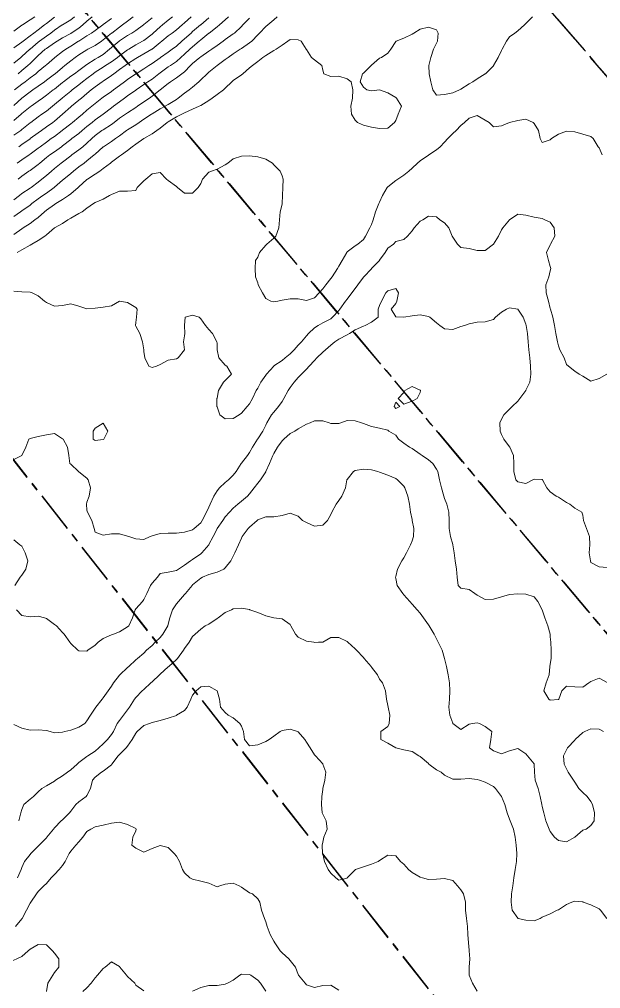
# Model space of a CAD drawing. Header units: centimetres. Extents: x 0 to 642158, y -847 to 649707.
# Drawn here: x 617000.1 to 617035.8, y 620298.9 to 620358.6 of the extents above; entities that cross this region are included whole.
import ezdxf

# ---------------------------------------------------------------- set-up
doc = ezdxf.new("R2010")
doc.units = ezdxf.units.CM
doc.header["$MEASUREMENT"] = 0
doc.linetypes.add('CENTERX2', pattern=[4, 2.5, -0.5, 0.5, -0.5])
doc.layers.add('SPW_parcellaire cadastral', color=7, linetype='CENTERX2', lineweight=25, true_color=0xff0542)
doc.layers.add('WAL_topographie 0.5', color=253, linetype='Continuous', lineweight=20)

msp = doc.modelspace()

# ---------------------------------------------------------------- linework, layer by layer
at = {"layer": 'SPW_parcellaire cadastral'}
for points in [[(617062.014, 620409.186), (617111.129, 620347.351), (617070.714, 620314.879), (617014.972, 620379.867), (617062.014, 620409.186)], [(617010.893, 620377.325), (617014.972, 620379.867), (617070.714, 620314.879), (617053.068, 620300.715), (616997.565, 620366.866), (617010.893, 620377.325)], [(617053.068, 620300.715), (617035.118, 620286.317), (616981.735, 620354.446), (616997.565, 620366.866), (617053.068, 620300.715)], [(616964.517, 620340.941), (616981.735, 620354.446), (617035.118, 620286.317), (617015.701, 620270.757), (616964.517, 620340.941)]]:
    msp.add_lwpolyline(points, dxfattribs=at)
at = {"layer": 'WAL_topographie 0.5'}
for points in [[(616999.75, 620345.358), (617000.25, 620345.694), (617000.325, 620345.75), (617000.75, 620346.03), (617001.05, 620346.25), (617001.25, 620346.396), (617001.636, 620346.75), (617001.75, 620346.848), (617002.25, 620347.199), (617002.335, 620347.25), (617002.75, 620347.509), (617003.117, 620347.75), (617003.25, 620347.848), (617003.708, 620348.25), (617003.75, 620348.288), (617004.25, 620348.731), (617004.278, 620348.75), (617004.75, 620349.059), (617005.031, 620349.25), (617005.25, 620349.408), (617005.691, 620349.75), (617005.75, 620349.798), (617006.25, 620350.163), (617006.372, 620350.25), (617006.75, 620350.524), (617007.029, 620350.75), (617007.25, 620350.911), (617007.74, 620351.25), (617007.75, 620351.256), (617008.25, 620351.55), (617008.546, 620351.75), (617008.75, 620351.89), (617009.185, 620352.25), (617009.25, 620352.292), (617009.75, 620352.587), (617010.085, 620352.75), (617010.25, 620352.832), (617010.75, 620353.057), (617011.145, 620353.25), (617011.25, 620353.299), (617011.75, 620353.59), (617011.958, 620353.75), (617012.25, 620353.97), (617012.645, 620354.25), (617012.75, 620354.357), (617013.165, 620354.75), (617013.25, 620354.825), (617013.75, 620355.183), (617013.829, 620355.25), (617014.25, 620355.601), (617014.424, 620355.75), (617014.75, 620356.007), (617015.061, 620356.25), (617015.25, 620356.373), (617015.75, 620356.669), (617015.886, 620356.75), (617016.25, 620357.006), (617016.598, 620357.25), (617016.75, 620357.354), (617017.25, 620357.339), (617017.417, 620357.25), (617017.743, 620356.75), (617017.75, 620356.732), (617018.071, 620356.25), (617018.25, 620356.1), (617018.687, 620355.75), (617018.75, 620355.472), (617018.83, 620355.25), (617019.25, 620355.066), (617019.75, 620355.106), (617020.25, 620354.922), (617020.5, 620354.75), (617020.601, 620354.25), (617020.576, 620353.75), (617020.474, 620353.25), (617020.53, 620352.75), (617020.75, 620352.395), (617020.9, 620352.25), (617021.25, 620352.072), (617021.75, 620351.953), (617022.25, 620351.878), (617022.75, 620351.889), (617023.173, 620352.25), (617023.25, 620352.364), (617023.402, 620352.75), (617023.591, 620353.25), (617023.288, 620353.75), (617023.25, 620353.773), (617022.75, 620354.077), (617022.25, 620354.25), (617021.75, 620354.203), (617021.464, 620354.25), (617021.25, 620354.417), (617021.062, 620354.75), (617021.197, 620355.25), (617021.25, 620355.275), (617021.725, 620355.75), (617021.75, 620355.767), (617022.25, 620356.196), (617022.359, 620356.25), (617022.75, 620356.507), (617022.948, 620356.75), (617023.25, 620357.231), (617023.262, 620357.25), (617023.75, 620357.432), (617024.25, 620357.682), (617024.349, 620357.75), (617024.75, 620357.983), (617025.25, 620358.117), (617025.75, 620357.954), (617025.849, 620357.75), (617025.805, 620357.25), (617025.75, 620357.123), (617025.571, 620356.75), (617025.394, 620356.25), (617025.283, 620355.75), (617025.294, 620355.25), (617025.401, 620354.75), (617025.528, 620354.25), (617025.75, 620353.924), (617026.25, 620353.963), (617026.75, 620354.067), (617027.164, 620354.25), (617027.25, 620354.287), (617027.75, 620354.618), (617027.986, 620354.75), (617028.25, 620354.927), (617028.75, 620355.242), (617028.761, 620355.25), (617029.25, 620355.739), (617029.259, 620355.75), (617029.543, 620356.25), (617029.75, 620356.679), (617029.791, 620356.75), (617030.049, 620357.25), (617030.25, 620357.509), (617030.577, 620357.75), (617030.75, 620357.878), (617031.155, 620358.25), (617031.25, 620358.343), (617031.663, 620358.75)], [(616999.75, 620346.465), (617000.169, 620346.75), (617000.25, 620346.808), (617000.75, 620347.163), (617000.858, 620347.25), (617001.25, 620347.537), (617001.539, 620347.75), (617001.75, 620347.898), (617002.226, 620348.25), (617002.25, 620348.27), (617002.75, 620348.694), (617002.818, 620348.75), (617003.25, 620349.107), (617003.423, 620349.25), (617003.75, 620349.506), (617004.069, 620349.75), (617004.25, 620349.883), (617004.696, 620350.25), (617004.75, 620350.297), (617005.25, 620350.738), (617005.266, 620350.75), (617005.75, 620351.079), (617005.995, 620351.25), (617006.25, 620351.429), (617006.691, 620351.75), (617006.75, 620351.791), (617007.25, 620352.105), (617007.47, 620352.25), (617007.75, 620352.441), (617008.21, 620352.75), (617008.25, 620352.777), (617008.75, 620353.079), (617009.064, 620353.25), (617009.25, 620353.36), (617009.75, 620353.669), (617009.863, 620353.75), (617010.25, 620354.053), (617010.537, 620354.25), (617010.75, 620354.42), (617011.135, 620354.75), (617011.25, 620354.865), (617011.639, 620355.25), (617011.75, 620355.345), (617012.25, 620355.744), (617012.257, 620355.75), (617012.75, 620356.118), (617012.929, 620356.25), (617013.25, 620356.473), (617013.676, 620356.75), (617013.75, 620356.793), (617014.25, 620357.143), (617014.385, 620357.25), (617014.75, 620357.641), (617014.861, 620357.75), (617015.25, 620358.144), (617015.369, 620358.25), (617015.75, 620358.564), (617015.953, 620358.75)], [(616999.75, 620351.456), (617000.173, 620351.75), (617000.25, 620351.809), (617000.75, 620352.215), (617000.798, 620352.25), (617001.25, 620352.583), (617001.48, 620352.75), (617001.75, 620352.945), (617002.128, 620353.25), (617002.25, 620353.345), (617002.729, 620353.75), (617002.75, 620353.768), (617003.25, 620354.175), (617003.344, 620354.25), (617003.75, 620354.562), (617003.984, 620354.75), (617004.25, 620354.957), (617004.626, 620355.25), (617004.75, 620355.34), (617005.25, 620355.651), (617005.399, 620355.75), (617005.75, 620355.978), (617006.125, 620356.25), (617006.25, 620356.353), (617006.75, 620356.709), (617006.815, 620356.75), (617007.25, 620357.025), (617007.665, 620357.25), (617007.75, 620357.301), (617008.25, 620357.682), (617008.325, 620357.75), (617008.75, 620358.138), (617008.889, 620358.25), (617009.25, 620358.543), (617009.512, 620358.75)], [(616999.75, 620353.293), (617000.25, 620353.75), (617000.25, 620353.75), (617000.75, 620354.135), (617000.914, 620354.25), (617001.25, 620354.477), (617001.63, 620354.75), (617001.75, 620354.84), (617002.25, 620355.215), (617002.295, 620355.25), (617002.75, 620355.63), (617002.897, 620355.75), (617003.25, 620356.047), (617003.525, 620356.25), (617003.75, 620356.405), (617004.25, 620356.718), (617004.309, 620356.75), (617004.75, 620356.986), (617005.135, 620357.25), (617005.25, 620357.329), (617005.75, 620357.735), (617005.77, 620357.75), (617006.25, 620358.111), (617006.442, 620358.25), (617006.75, 620358.491), (617007.101, 620358.75)], [(616999.75, 620357.864), (617000.25, 620358.233), (617000.274, 620358.25), (617000.75, 620358.569), (617001.035, 620358.75)], [(616999.75, 620355.894), (617000.178, 620356.25), (617000.25, 620356.307), (617000.744, 620356.75), (617000.75, 620356.755), (617001.25, 620357.19), (617001.327, 620357.25), (617001.75, 620357.553), (617002.031, 620357.75), (617002.25, 620357.922), (617002.732, 620358.25), (617002.75, 620358.262), (617003.25, 620358.574), (617003.49, 620358.75)], [(616999.75, 620356.847), (617000.25, 620357.183), (617000.332, 620357.25), (617000.75, 620357.569), (617000.991, 620357.75), (617001.25, 620357.947), (617001.646, 620358.25), (617001.75, 620358.333), (617002.25, 620358.736)], [(616999.75, 620352.37), (617000.204, 620352.75), (617000.25, 620352.79), (617000.75, 620353.203), (617000.816, 620353.25), (617001.25, 620353.557), (617001.514, 620353.75), (617001.75, 620353.92), (617002.177, 620354.25), (617002.25, 620354.306), (617002.75, 620354.705), (617002.807, 620354.75), (617003.25, 620355.088), (617003.476, 620355.25), (617003.75, 620355.451), (617004.149, 620355.75), (617004.25, 620355.823), (617004.75, 620356.138), (617004.944, 620356.25), (617005.25, 620356.44), (617005.638, 620356.75), (617005.75, 620356.851), (617006.227, 620357.25), (617006.25, 620357.267), (617006.75, 620357.59), (617007.003, 620357.75), (617007.25, 620357.916), (617007.723, 620358.25), (617007.75, 620358.271), (617008.25, 620358.696)], [(616999.75, 620347.484), (617000.099, 620347.75), (617000.25, 620347.864), (617000.75, 620348.197), (617000.827, 620348.25), (617001.25, 620348.573), (617001.476, 620348.75), (617001.75, 620348.976), (617002.065, 620349.25), (617002.25, 620349.405), (617002.672, 620349.75), (617002.75, 620349.808), (617003.25, 620350.192), (617003.328, 620350.25), (617003.75, 620350.566), (617003.985, 620350.75), (617004.25, 620350.972), (617004.541, 620351.25), (617004.75, 620351.444), (617005.172, 620351.75), (617005.25, 620351.8), (617005.75, 620352.124), (617005.914, 620352.25), (617006.25, 620352.509), (617006.624, 620352.75), (617006.75, 620352.833), (617007.25, 620353.171), (617007.362, 620353.25), (617007.75, 620353.517), (617008.088, 620353.75), (617008.25, 620353.868), (617008.75, 620354.247), (617008.754, 620354.25), (617009.25, 620354.646), (617009.386, 620354.75), (617009.75, 620354.99), (617010.092, 620355.25), (617010.25, 620355.373), (617010.626, 620355.75), (617010.75, 620355.878), (617011.197, 620356.25), (617011.25, 620356.29), (617011.75, 620356.628), (617011.925, 620356.75), (617012.25, 620356.974), (617012.621, 620357.25), (617012.75, 620357.345), (617013.25, 620357.699), (617013.32, 620357.75), (617013.75, 620358.156), (617013.829, 620358.25), (617014.25, 620358.661)], [(616999.801, 620354.25), (617000.25, 620354.609), (617000.438, 620354.75), (617000.75, 620354.992), (617001.097, 620355.25), (617001.25, 620355.382), (617001.697, 620355.75), (617001.75, 620355.798), (617002.25, 620356.222), (617002.282, 620356.25), (617002.75, 620356.611), (617002.941, 620356.75), (617003.25, 620356.943), (617003.731, 620357.25), (617003.75, 620357.261), (617004.25, 620357.575), (617004.529, 620357.75), (617004.75, 620357.917), (617005.223, 620358.25), (617005.25, 620358.268), (617005.75, 620358.641)], [(616999.958, 620349.75), (617000.25, 620349.942), (617000.694, 620350.25), (617000.75, 620350.29), (617001.25, 620350.667), (617001.362, 620350.75), (617001.75, 620351.032), (617002.055, 620351.25), (617002.25, 620351.39), (617002.728, 620351.75), (617002.75, 620351.767), (617003.25, 620352.16), (617003.366, 620352.25), (617003.75, 620352.569), (617003.965, 620352.75), (617004.25, 620352.998), (617004.55, 620353.25), (617004.75, 620353.418), (617005.166, 620353.75), (617005.25, 620353.813), (617005.75, 620354.15), (617005.888, 620354.25), (617006.25, 620354.516), (617006.566, 620354.75), (617006.75, 620354.888), (617007.25, 620355.233), (617007.278, 620355.25), (617007.75, 620355.544), (617008.059, 620355.75), (617008.25, 620355.872), (617008.75, 620356.23), (617008.779, 620356.25), (617009.25, 620356.575), (617009.495, 620356.75), (617009.75, 620356.946), (617010.093, 620357.25), (617010.25, 620357.385), (617010.65, 620357.75), (617010.75, 620357.84), (617011.243, 620358.25), (617011.25, 620358.256), (617011.75, 620358.677)], [(617000.019, 620348.75), (617000.25, 620348.942), (617000.679, 620349.25), (617000.75, 620349.295), (617001.25, 620349.663), (617001.352, 620349.75), (617001.75, 620350.079), (617001.975, 620350.25), (617002.25, 620350.441), (617002.678, 620350.75), (617002.75, 620350.804), (617003.25, 620351.196), (617003.32, 620351.25), (617003.75, 620351.573), (617003.954, 620351.75), (617004.25, 620352.001), (617004.56, 620352.25), (617004.75, 620352.401), (617005.245, 620352.75), (617005.25, 620352.754), (617005.75, 620353.149), (617005.887, 620353.25), (617006.25, 620353.52), (617006.566, 620353.75), (617006.75, 620353.882), (617007.25, 620354.225), (617007.285, 620354.25), (617007.75, 620354.573), (617007.996, 620354.75), (617008.25, 620354.918), (617008.68, 620355.25), (617008.75, 620355.304), (617009.25, 620355.665), (617009.379, 620355.75), (617009.75, 620355.996), (617010.031, 620356.25), (617010.25, 620356.446), (617010.58, 620356.75), (617010.75, 620356.902), (617011.155, 620357.25), (617011.25, 620357.334), (617011.75, 620357.734), (617011.773, 620357.75), (617012.25, 620358.127), (617012.4, 620358.25), (617012.75, 620358.565), (617012.952, 620358.75)], [(617000.027, 620355.25), (617000.25, 620355.437), (617000.611, 620355.75), (617000.75, 620355.878), (617001.132, 620356.25), (617001.25, 620356.362), (617001.684, 620356.75), (617001.75, 620356.801), (617002.25, 620357.148), (617002.41, 620357.25), (617002.75, 620357.458), (617003.25, 620357.728), (617003.287, 620357.75), (617003.75, 620358.051), (617004.002, 620358.25), (617004.25, 620358.476), (617004.563, 620358.75)], [(617000.056, 620350.75), (617000.25, 620350.885), (617000.75, 620351.242), (617000.761, 620351.25), (617001.25, 620351.609), (617001.446, 620351.75), (617001.75, 620351.968), (617002.141, 620352.25), (617002.25, 620352.336), (617002.737, 620352.75), (617002.75, 620352.762), (617003.25, 620353.204), (617003.304, 620353.25), (617003.75, 620353.618), (617003.906, 620353.75), (617004.25, 620354.031), (617004.513, 620354.25), (617004.75, 620354.441), (617005.186, 620354.75), (617005.25, 620354.793), (617005.75, 620355.135), (617005.9, 620355.25), (617006.25, 620355.5), (617006.597, 620355.75), (617006.75, 620355.855), (617007.25, 620356.185), (617007.355, 620356.25), (617007.75, 620356.466), (617008.245, 620356.75), (617008.25, 620356.753), (617008.75, 620357.168), (617008.853, 620357.25), (617009.25, 620357.572), (617009.487, 620357.75), (617009.75, 620357.945), (617010.108, 620358.25), (617010.25, 620358.379), (617010.66, 620358.75)], [(616999.949, 620344.25), (617000.25, 620344.405), (617000.75, 620344.692), (617000.86, 620344.75), (617001.25, 620344.976), (617001.664, 620345.25), (617001.75, 620345.323), (617002.247, 620345.75), (617002.25, 620345.753), (617002.75, 620346.031), (617003.073, 620346.25), (617003.25, 620346.347), (617003.75, 620346.632), (617003.959, 620346.75), (617004.25, 620346.967), (617004.658, 620347.25), (617004.75, 620347.312), (617005.25, 620347.53), (617005.644, 620347.75), (617005.75, 620347.813), (617006.25, 620348.014), (617006.75, 620348.009), (617007.25, 620348.06), (617007.332, 620348.25), (617007.75, 620348.652), (617007.869, 620348.75), (617008.25, 620349.09), (617008.75, 620349.171), (617009.14, 620348.75), (617009.25, 620348.68), (617009.75, 620348.301), (617009.818, 620348.25), (617010.25, 620347.885), (617010.75, 620347.896), (617011.093, 620348.25), (617011.25, 620348.494), (617011.357, 620348.75), (617011.75, 620349.176), (617011.906, 620349.25), (617012.25, 620349.363), (617012.75, 620349.63), (617012.905, 620349.75), (617013.25, 620350.01), (617013.75, 620350.162), (617014.25, 620350.188), (617014.75, 620350.124), (617015.25, 620349.983), (617015.665, 620349.75), (617015.75, 620349.64), (617016.125, 620349.25), (617016.25, 620348.967), (617016.326, 620348.75), (617016.307, 620348.25), (617016.27, 620347.75), (617016.261, 620347.25), (617016.25, 620347.212), (617016.139, 620346.75), (617016.101, 620346.25), (617016.061, 620345.75), (617015.858, 620345.25), (617015.75, 620345.119), (617015.314, 620344.75), (617015.25, 620344.689), (617014.859, 620344.25), (617014.75, 620343.958), (617014.618, 620343.75), (617014.597, 620343.25), (617014.62, 620342.75), (617014.75, 620342.375), (617014.787, 620342.25), (617015.041, 620341.75), (617015.25, 620341.4), (617015.55, 620341.25), (617015.75, 620341.207), (617015.985, 620341.25), (617016.25, 620341.315), (617016.75, 620341.382), (617017.25, 620341.389), (617017.75, 620341.277), (617018.25, 620341.44), (617018.53, 620341.75), (617018.75, 620342), (617018.951, 620342.25), (617019.25, 620342.633), (617019.328, 620342.75), (617019.653, 620343.25), (617019.75, 620343.394), (617019.944, 620343.75), (617020.23, 620344.25), (617020.25, 620344.275), (617020.75, 620344.644), (617020.912, 620344.75), (617021.25, 620345.037), (617021.387, 620345.25), (617021.654, 620345.75), (617021.75, 620345.957), (617021.85, 620346.25), (617021.998, 620346.75), (617022.209, 620347.25), (617022.25, 620347.347), (617022.434, 620347.75), (617022.708, 620348.25), (617022.75, 620348.29), (617023.25, 620348.679), (617023.367, 620348.75), (617023.75, 620348.992), (617024.044, 620349.25), (617024.25, 620349.438), (617024.582, 620349.75), (617024.75, 620349.886), (617025.25, 620350.225), (617025.286, 620350.25), (617025.75, 620350.564), (617025.968, 620350.75), (617026.25, 620351.034), (617026.454, 620351.25), (617026.75, 620351.568), (617026.958, 620351.75), (617027.25, 620352.057), (617027.464, 620352.25), (617027.75, 620352.516), (617028.25, 620352.666), (617028.75, 620352.392), (617028.989, 620352.25), (617029.25, 620351.983), (617029.75, 620352.032), (617030.25, 620352.25), (617030.25, 620352.25), (617030.75, 620352.364), (617031.25, 620352.44), (617031.692, 620352.25), (617031.75, 620352.182), (617032.026, 620351.75), (617032.121, 620351.25), (617032.25, 620351.008), (617032.75, 620351.183), (617032.82, 620351.25), (617033.25, 620351.535), (617033.75, 620351.701), (617034.25, 620351.664), (617034.75, 620351.531), (617035.25, 620351.376), (617035.398, 620351.25), (617035.698, 620350.75), (617035.75, 620350.674), (617035.938, 620350.25)], [(616999.75, 620341.857), (617000.25, 620341.82), (617000.75, 620341.803), (617000.875, 620341.75), (617001.25, 620341.58), (617001.632, 620341.25), (617001.75, 620341.172), (617002.25, 620340.942), (617002.75, 620340.968), (617003.25, 620341.083), (617003.75, 620340.944), (617004.25, 620340.782), (617004.75, 620340.82), (617005.25, 620340.875), (617005.75, 620340.966), (617006.25, 620341.25), (617006.25, 620341.25), (617006.25, 620341.25), (617006.75, 620341.164), (617007.25, 620340.848), (617007.333, 620340.75), (617007.297, 620340.25), (617007.25, 620339.938), (617007.23, 620339.75), (617007.25, 620339.7), (617007.5, 620339.25), (617007.67, 620338.75), (617007.741, 620338.25), (617007.75, 620338.15), (617007.803, 620337.75), (617008.065, 620337.25), (617008.25, 620337.158), (617008.533, 620337.25), (617008.75, 620337.343), (617009.25, 620337.621), (617009.75, 620337.702), (617009.857, 620337.75), (617010.242, 620338.25), (617010.196, 620338.75), (617010.25, 620339.107), (617010.272, 620339.25), (617010.25, 620339.75), (617010.25, 620339.75), (617010.25, 620339.75), (617010.292, 620340.25), (617010.75, 620340.385), (617011.143, 620340.25), (617011.25, 620340.15), (617011.545, 620339.75), (617011.75, 620339.495), (617011.968, 620339.25), (617012.242, 620338.75), (617012.25, 620338.65), (617012.268, 620338.25), (617012.366, 620337.75), (617012.75, 620337.31), (617012.848, 620337.25), (617013.141, 620336.75), (617012.75, 620336.359), (617012.653, 620336.25), (617012.343, 620335.75), (617012.25, 620335.274), (617012.243, 620335.25), (617012.244, 620334.75), (617012.25, 620334.73), (617012.414, 620334.25), (617012.75, 620334.007), (617013.25, 620334.021), (617013.607, 620334.25), (617013.75, 620334.347), (617014.105, 620334.75), (617014.25, 620334.931), (617014.426, 620335.25), (617014.655, 620335.75), (617014.75, 620335.887), (617014.946, 620336.25), (617015.25, 620336.679), (617015.292, 620336.75), (617015.744, 620337.25), (617015.75, 620337.255), (617016.25, 620337.6), (617016.437, 620337.75), (617016.75, 620338.003), (617016.994, 620338.25), (617017.25, 620338.53), (617017.454, 620338.75), (617017.75, 620339.116), (617017.869, 620339.25), (617018.25, 620339.598), (617018.478, 620339.75), (617018.75, 620339.903), (617019.25, 620340.166), (617019.359, 620340.25), (617019.75, 620340.669), (617019.81, 620340.75), (617020.158, 620341.25), (617020.25, 620341.372), (617020.543, 620341.75), (617020.75, 620342.034), (617020.91, 620342.25), (617021.25, 620342.714), (617021.278, 620342.75), (617021.75, 620343.243), (617021.758, 620343.25), (617022.236, 620343.75), (617022.25, 620343.769), (617022.589, 620344.25), (617022.75, 620344.504), (617023.1, 620344.75), (617023.25, 620344.922), (617023.75, 620345.035), (617023.969, 620345.25), (617024.25, 620345.577), (617024.375, 620345.75), (617024.75, 620346.175), (617024.901, 620346.25), (617025.25, 620346.475), (617025.75, 620346.446), (617025.962, 620346.25), (617026.25, 620346.06), (617026.5, 620345.75), (617026.724, 620345.25), (617026.75, 620345.186), (617027.039, 620344.75), (617027.25, 620344.558), (617027.75, 620344.483), (617028.25, 620344.366), (617028.75, 620344.365), (617029.25, 620344.75), (617029.25, 620344.75), (617029.557, 620345.25), (617029.75, 620345.628), (617029.831, 620345.75), (617030.25, 620346.25), (617030.25, 620346.25), (617030.75, 620346.606), (617031.25, 620346.545), (617031.75, 620346.422), (617032.25, 620346.333), (617032.411, 620346.25), (617032.75, 620346.099), (617032.979, 620345.75), (617033.029, 620345.25), (617032.773, 620344.75), (617032.75, 620344.71), (617032.51, 620344.25), (617032.633, 620343.75), (617032.75, 620343.382), (617032.789, 620343.25), (617032.75, 620343.109), (617032.653, 620342.75), (617032.48, 620342.25), (617032.495, 620341.75), (617032.64, 620341.25), (617032.75, 620340.802), (617032.765, 620340.75), (617032.908, 620340.25), (617033.019, 620339.75), (617033.092, 620339.25), (617033.192, 620338.75), (617033.25, 620338.5), (617033.347, 620338.25), (617033.594, 620337.75), (617033.75, 620337.345), (617033.863, 620337.25), (617034.25, 620336.942), (617034.528, 620336.75), (617034.75, 620336.628), (617035.25, 620336.323), (617035.75, 620336.483), (617036.221, 620336.75)], [(616999.75, 620331.5), (617000.25, 620331.75), (617000.25, 620331.75), (617000.491, 620332.25), (617000.68, 620332.75), (617000.75, 620332.791), (617001.25, 620332.915), (617001.75, 620333.022), (617002.25, 620333.09), (617002.75, 620332.767), (617002.781, 620332.75), (617003.058, 620332.25), (617003.143, 620331.75), (617003.196, 620331.25), (617003.25, 620331.2), (617003.724, 620330.75), (617003.75, 620330.74), (617004.25, 620330.357), (617004.327, 620330.25), (617004.476, 620329.75), (617004.387, 620329.25), (617004.25, 620328.879), (617004.212, 620328.75), (617004.25, 620328.386), (617004.275, 620328.25), (617004.545, 620327.75), (617004.694, 620327.25), (617004.75, 620327.023), (617005.25, 620326.839), (617005.75, 620326.912), (617006.25, 620326.929), (617006.75, 620326.784), (617006.825, 620326.75), (617007.25, 620326.605), (617007.75, 620326.571), (617008.145, 620326.75), (617008.25, 620326.789), (617008.75, 620326.941), (617009.25, 620326.962), (617009.75, 620326.966), (617010.25, 620327.019), (617010.75, 620327.175), (617010.85, 620327.25), (617011.25, 620327.608), (617011.34, 620327.75), (617011.598, 620328.25), (617011.75, 620328.566), (617011.828, 620328.75), (617012.048, 620329.25), (617012.25, 620329.564), (617012.407, 620329.75), (617012.75, 620330.088), (617012.954, 620330.25), (617013.25, 620330.537), (617013.431, 620330.75), (617013.731, 620331.25), (617013.75, 620331.274), (617014.128, 620331.75), (617014.25, 620331.92), (617014.428, 620332.25), (617014.739, 620332.75), (617014.75, 620332.766), (617015.075, 620333.25), (617015.25, 620333.607), (617015.318, 620333.75), (617015.603, 620334.25), (617015.75, 620334.42), (617016.038, 620334.75), (617016.25, 620335.069), (617016.367, 620335.25), (617016.636, 620335.75), (617016.75, 620335.933), (617016.985, 620336.25), (617017.25, 620336.54), (617017.443, 620336.75), (617017.75, 620337.062), (617017.92, 620337.25), (617018.25, 620337.595), (617018.392, 620337.75), (617018.75, 620338.099), (617018.931, 620338.25), (617019.25, 620338.542), (617019.503, 620338.75), (617019.75, 620338.899), (617020.25, 620339.181), (617020.389, 620339.25), (617020.75, 620339.482), (617021.25, 620339.714), (617021.364, 620339.75), (617021.75, 620339.952), (617022.167, 620340.25), (617022.167, 620340.75), (617022.25, 620340.974), (617022.369, 620341.25), (617022.643, 620341.75), (617022.75, 620341.877), (617023.25, 620342.031), (617023.412, 620341.75), (617023.307, 620341.25), (617023.25, 620341.096), (617022.962, 620340.75), (617023.25, 620340.275), (617023.75, 620340.259), (617024.25, 620340.333), (617024.75, 620340.413), (617025.25, 620340.307), (617025.339, 620340.25), (617025.75, 620339.91), (617025.953, 620339.75), (617026.25, 620339.534), (617026.75, 620339.492), (617027.25, 620339.675), (617027.466, 620339.75), (617027.75, 620339.849), (617028.25, 620339.946), (617028.75, 620339.97), (617029.25, 620340.121), (617029.387, 620340.25), (617029.75, 620340.559), (617030.055, 620340.75), (617030.25, 620340.837), (617030.75, 620340.75), (617030.75, 620340.75), (617031.082, 620340.25), (617031.25, 620339.829), (617031.272, 620339.75), (617031.354, 620339.25), (617031.391, 620338.75), (617031.433, 620338.25), (617031.485, 620337.75), (617031.532, 620337.25), (617031.555, 620336.75), (617031.485, 620336.25), (617031.25, 620335.769), (617031.237, 620335.75), (617030.87, 620335.25), (617030.75, 620335.082), (617030.415, 620334.75), (617030.25, 620334.591), (617029.9, 620334.25), (617029.75, 620333.98), (617029.647, 620333.75), (617029.675, 620333.25), (617029.75, 620333.043), (617029.89, 620332.75), (617030.25, 620332.267), (617030.264, 620332.25), (617030.477, 620331.75), (617030.511, 620331.25), (617030.516, 620330.75), (617030.622, 620330.25), (617030.75, 620330.12), (617031.25, 620330.022), (617031.669, 620330.25), (617031.75, 620330.294), (617032.25, 620330.27), (617032.267, 620330.25), (617032.543, 620329.75), (617032.75, 620329.515), (617033.115, 620329.25), (617033.25, 620329.179), (617033.75, 620328.85), (617033.952, 620328.75), (617034.25, 620328.505), (617034.683, 620328.25), (617034.75, 620328.068), (617034.796, 620327.75), (617034.978, 620327.25), (617035.152, 620326.75), (617035.19, 620326.25), (617035.14, 620325.75), (617035.215, 620325.25), (617035.25, 620325.156), (617035.75, 620324.887), (617036.25, 620324.854)], [(617024.562, 620335.25), (617024.25, 620335.094), (617023.75, 620334.902), (617023.387, 620335.25), (617023.75, 620335.631), (617023.806, 620335.75), (617024.25, 620336), (617024.75, 620335.772), (617024.767, 620335.75), (617024.75, 620335.625), (617024.562, 620335.25)], [(617023.5, 620334.75), (617023.25, 620334.629), (617023.137, 620334.75), (617023.25, 620335.019), (617023.5, 620334.75)], [(616999.915, 620322.25), (617000.25, 620321.89), (617000.75, 620321.819), (617001.25, 620321.854), (617001.632, 620321.75), (617001.75, 620321.708), (617002.25, 620321.347), (617002.378, 620321.25), (617002.75, 620320.856), (617002.848, 620320.75), (617003.188, 620320.25), (617003.25, 620320.178), (617003.69, 620319.75), (617003.75, 620319.715), (617004.25, 620319.699), (617004.311, 620319.75), (617004.75, 620320.062), (617004.934, 620320.25), (617005.25, 620320.474), (617005.75, 620320.698), (617005.889, 620320.75), (617006.25, 620320.896), (617006.75, 620321.19), (617006.819, 620321.25), (617007.056, 620321.75), (617007.218, 620322.25), (617007.25, 620322.294), (617007.66, 620322.75), (617007.75, 620322.876), (617007.942, 620323.25), (617008.165, 620323.75), (617008.25, 620323.891), (617008.582, 620324.25), (617008.75, 620324.47), (617009.25, 620324.563), (617009.75, 620324.657), (617009.872, 620324.75), (617010.25, 620324.988), (617010.614, 620325.25), (617010.75, 620325.339), (617011.25, 620325.69), (617011.325, 620325.75), (617011.742, 620326.25), (617011.75, 620326.262), (617012.015, 620326.75), (617012.25, 620327.227), (617012.262, 620327.25), (617012.597, 620327.75), (617012.75, 620327.965), (617013.019, 620328.25), (617013.25, 620328.498), (617013.539, 620328.75), (617013.75, 620328.922), (617014.119, 620329.25), (617014.25, 620329.379), (617014.536, 620329.75), (617014.75, 620330.036), (617014.922, 620330.25), (617015.25, 620330.738), (617015.259, 620330.75), (617015.486, 620331.25), (617015.684, 620331.75), (617015.75, 620331.874), (617015.973, 620332.25), (617016.25, 620332.649), (617016.359, 620332.75), (617016.75, 620333.099), (617017.027, 620333.25), (617017.25, 620333.386), (617017.75, 620333.668), (617017.98, 620333.75), (617018.25, 620333.873), (617018.75, 620333.88), (617019.139, 620333.75), (617019.25, 620333.716), (617019.75, 620333.713), (617019.87, 620333.75), (617020.25, 620333.906), (617020.75, 620333.886), (617021.143, 620333.75), (617021.25, 620333.711), (617021.75, 620333.521), (617022.25, 620333.433), (617022.75, 620333.303), (617022.815, 620333.25), (617023.25, 620332.995), (617023.419, 620332.75), (617023.75, 620332.509), (617024.085, 620332.25), (617024.25, 620332.171), (617024.75, 620331.835), (617024.864, 620331.75), (617025.25, 620331.485), (617025.526, 620331.25), (617025.75, 620330.905), (617025.827, 620330.75), (617025.941, 620330.25), (617026.051, 620329.75), (617026.203, 620329.25), (617026.25, 620329.091), (617026.383, 620328.75), (617026.502, 620328.25), (617026.525, 620327.75), (617026.53, 620327.25), (617026.611, 620326.75), (617026.75, 620326.262), (617026.754, 620326.25), (617026.846, 620325.75), (617026.897, 620325.25), (617026.98, 620324.75), (617027.021, 620324.25), (617027.091, 620323.75), (617027.25, 620323.578), (617027.75, 620323.491), (617028.118, 620323.25), (617028.25, 620323.144), (617028.75, 620322.872), (617029.25, 620322.896), (617029.75, 620323.042), (617030.25, 620323.195), (617030.75, 620323.225), (617031.25, 620323.204), (617031.75, 620323.05), (617031.988, 620322.75), (617032.246, 620322.25), (617032.25, 620322.239), (617032.409, 620321.75), (617032.607, 620321.25), (617032.735, 620320.75), (617032.75, 620320.583), (617032.781, 620320.25), (617032.807, 620319.75), (617032.794, 620319.25), (617032.75, 620318.897), (617032.732, 620318.75), (617032.672, 620318.25), (617032.503, 620317.75), (617032.359, 620317.25), (617032.659, 620316.75), (617032.75, 620316.691), (617033.25, 620316.718), (617033.272, 620316.75), (617033.458, 620317.25), (617033.75, 620317.547), (617034.25, 620317.493), (617034.75, 620317.487), (617035.128, 620317.75), (617035.25, 620317.837), (617035.75, 620318.033), (617036.25, 620317.773)], [(617005.279, 620332.75), (617005.25, 620332.725), (617004.75, 620332.665), (617004.637, 620332.75), (617004.635, 620333.25), (617004.75, 620333.429), (617005.25, 620333.726), (617005.541, 620333.25), (617005.279, 620332.75)], [(616999.75, 620315.184), (617000.25, 620314.957), (617000.75, 620314.828), (617001.25, 620314.853), (617001.75, 620314.812), (617001.979, 620314.75), (617002.25, 620314.678), (617002.75, 620314.714), (617002.897, 620314.75), (617003.25, 620314.838), (617003.75, 620315.025), (617004.11, 620315.25), (617004.25, 620315.401), (617004.46, 620315.75), (617004.75, 620316.187), (617004.789, 620316.25), (617005.189, 620316.75), (617005.25, 620316.817), (617005.56, 620317.25), (617005.75, 620317.552), (617005.872, 620317.75), (617006.25, 620318.229), (617006.271, 620318.25), (617006.75, 620318.7), (617006.816, 620318.75), (617007.25, 620319.162), (617007.353, 620319.25), (617007.75, 620319.579), (617007.913, 620319.75), (617008.25, 620320.04), (617008.446, 620320.25), (617008.75, 620320.53), (617008.925, 620320.75), (617009.216, 620321.25), (617009.25, 620321.368), (617009.347, 620321.75), (617009.518, 620322.25), (617009.75, 620322.614), (617009.881, 620322.75), (617010.25, 620323.183), (617010.304, 620323.25), (617010.717, 620323.75), (617010.75, 620323.782), (617011.25, 620324.195), (617011.35, 620324.25), (617011.75, 620324.413), (617012.25, 620324.563), (617012.662, 620324.75), (617012.75, 620324.823), (617013.091, 620325.25), (617013.25, 620325.553), (617013.349, 620325.75), (617013.572, 620326.25), (617013.75, 620326.657), (617013.795, 620326.75), (617014.17, 620327.25), (617014.25, 620327.336), (617014.724, 620327.75), (617014.75, 620327.773), (617015.25, 620327.97), (617015.75, 620327.977), (617016.25, 620328.044), (617016.75, 620328.203), (617017.25, 620328.006), (617017.512, 620327.75), (617017.75, 620327.61), (617018.25, 620327.383), (617018.75, 620327.456), (617019.038, 620327.75), (617019.25, 620328.117), (617019.303, 620328.25), (617019.583, 620328.75), (617019.75, 620328.971), (617019.927, 620329.25), (617020.152, 620329.75), (617020.245, 620330.25), (617020.25, 620330.258), (617020.65, 620330.75), (617020.75, 620330.812), (617021.25, 620330.898), (617021.75, 620330.865), (617022.145, 620330.75), (617022.25, 620330.708), (617022.75, 620330.533), (617023.25, 620330.333), (617023.355, 620330.25), (617023.75, 620329.847), (617023.805, 620329.75), (617023.993, 620329.25), (617024.082, 620328.75), (617024.144, 620328.25), (617024.25, 620327.804), (617024.262, 620327.75), (617024.352, 620327.25), (617024.332, 620326.75), (617024.25, 620326.49), (617024.161, 620326.25), (617023.903, 620325.75), (617023.75, 620325.453), (617023.608, 620325.25), (617023.36, 620324.75), (617023.25, 620324.295), (617023.238, 620324.25), (617023.25, 620324.175), (617023.329, 620323.75), (617023.684, 620323.25), (617023.75, 620323.173), (617024.102, 620322.75), (617024.25, 620322.586), (617024.569, 620322.25), (617024.75, 620322.028), (617024.941, 620321.75), (617025.25, 620321.319), (617025.294, 620321.25), (617025.6, 620320.75), (617025.75, 620320.459), (617025.854, 620320.25), (617026.104, 620319.75), (617026.25, 620319.25), (617026.25, 620319.25), (617026.36, 620318.75), (617026.474, 620318.25), (617026.54, 620317.75), (617026.576, 620317.25), (617026.553, 620316.75), (617026.512, 620316.25), (617026.58, 620315.75), (617026.75, 620315.265), (617026.765, 620315.25), (617027.25, 620314.883), (617027.75, 620315.199), (617027.958, 620315.25), (617028.25, 620315.294), (617028.402, 620315.25), (617028.75, 620315.055), (617029.153, 620314.75), (617029.083, 620314.25), (617029.02, 620313.75), (617029.25, 620313.555), (617029.75, 620313.369), (617030.25, 620313.566), (617030.75, 620313.702), (617031.25, 620313.372), (617031.348, 620313.25), (617031.75, 620312.76), (617031.755, 620312.75), (617031.777, 620312.25), (617031.821, 620311.75), (617032.009, 620311.25), (617032.134, 620310.75), (617032.225, 620310.25), (617032.25, 620310.14), (617032.351, 620309.75), (617032.473, 620309.25), (617032.672, 620308.75), (617032.75, 620308.596), (617033.013, 620308.25), (617033.25, 620308.042), (617033.75, 620307.97), (617034.25, 620308.241), (617034.261, 620308.25), (617034.75, 620308.671), (617034.948, 620308.75), (617035.25, 620308.966), (617035.457, 620309.25), (617035.467, 620309.75), (617035.353, 620310.25), (617035.25, 620310.452), (617035.02, 620310.75), (617034.75, 620310.991), (617034.505, 620311.25), (617034.25, 620311.635), (617034.178, 620311.75), (617033.855, 620312.25), (617033.75, 620312.447), (617033.607, 620312.75), (617033.57, 620313.25), (617033.75, 620313.623), (617033.809, 620313.75), (617034.25, 620314.228), (617034.274, 620314.25), (617034.75, 620314.696), (617034.884, 620314.75), (617035.25, 620314.907), (617035.75, 620314.895), (617036.03, 620314.75)], [(616999.75, 620326.555), (617000.125, 620326.25), (617000.25, 620326.155), (617000.449, 620325.75), (617000.604, 620325.25), (617000.498, 620324.75), (617000.25, 620324.384), (617000.133, 620324.25), (616999.813, 620323.75)], [(617000.063, 620309.25), (617000.188, 620309.75), (617000.25, 620309.945), (617000.368, 620310.25), (617000.75, 620310.593), (617000.965, 620310.75), (617001.25, 620311.038), (617001.481, 620311.25), (617001.75, 620311.412), (617002.25, 620311.699), (617002.313, 620311.75), (617002.75, 620312.022), (617003.049, 620312.25), (617003.25, 620312.395), (617003.655, 620312.75), (617003.75, 620312.843), (617004.25, 620313.223), (617004.295, 620313.25), (617004.75, 620313.543), (617004.974, 620313.75), (617005.25, 620313.999), (617005.506, 620314.25), (617005.75, 620314.558), (617005.878, 620314.75), (617006.117, 620315.25), (617006.25, 620315.435), (617006.502, 620315.75), (617006.75, 620316.078), (617006.875, 620316.25), (617007.171, 620316.75), (617007.25, 620316.854), (617007.639, 620317.25), (617007.75, 620317.347), (617008.18, 620317.75), (617008.25, 620317.813), (617008.72, 620318.25), (617008.75, 620318.277), (617009.25, 620318.726), (617009.276, 620318.75), (617009.75, 620319.185), (617009.815, 620319.25), (617010.189, 620319.75), (617010.25, 620319.86), (617010.532, 620320.25), (617010.75, 620320.605), (617010.906, 620320.75), (617011.25, 620321.061), (617011.529, 620321.25), (617011.75, 620321.366), (617012.25, 620321.7), (617012.328, 620321.75), (617012.75, 620322.072), (617013.15, 620322.25), (617013.25, 620322.296), (617013.75, 620322.337), (617014.25, 620322.259), (617014.274, 620322.25), (617014.75, 620322.071), (617015.25, 620321.872), (617015.75, 620321.75), (617015.75, 620321.75), (617016.25, 620321.686), (617016.75, 620321.346), (617016.8, 620321.25), (617017.083, 620320.75), (617017.25, 620320.557), (617017.75, 620320.307), (617018.208, 620320.25), (617018.25, 620320.235), (617018.5, 620320.25), (617018.75, 620320.26), (617019.25, 620320.548), (617019.75, 620320.541), (617020.25, 620320.285), (617020.288, 620320.25), (617020.75, 620319.846), (617020.833, 620319.75), (617021.25, 620319.306), (617021.309, 620319.25), (617021.731, 620318.75), (617021.75, 620318.719), (617022.114, 620318.25), (617022.25, 620317.976), (617022.434, 620317.75), (617022.605, 620317.25), (617022.681, 620316.75), (617022.75, 620316.35), (617022.769, 620316.25), (617022.884, 620315.75), (617022.836, 620315.25), (617022.75, 620315.058), (617022.321, 620314.75), (617022.317, 620314.25), (617022.75, 620314.044), (617023.25, 620313.75), (617023.25, 620313.75), (617023.75, 620313.616), (617024.25, 620313.516), (617024.673, 620313.25), (617024.75, 620313.212), (617025.25, 620312.776), (617025.281, 620312.75), (617025.75, 620312.389), (617026.03, 620312.25), (617026.25, 620312.056), (617026.75, 620311.82), (617027.25, 620311.81), (617027.75, 620311.85), (617028.25, 620311.788), (617028.386, 620311.75), (617028.75, 620311.631), (617029.25, 620311.359), (617029.377, 620311.25), (617029.75, 620310.755), (617029.753, 620310.75), (617029.958, 620310.25), (617030.088, 620309.75), (617030.25, 620309.349), (617030.286, 620309.25), (617030.489, 620308.75), (617030.594, 620308.25), (617030.65, 620307.75), (617030.693, 620307.25), (617030.665, 620306.75), (617030.584, 620306.25), (617030.512, 620305.75), (617030.437, 620305.25), (617030.365, 620304.75), (617030.334, 620304.25), (617030.407, 620303.75), (617030.75, 620303.264), (617030.778, 620303.25), (617031.25, 620303.13), (617031.75, 620303.093), (617032.125, 620303.25), (617032.25, 620303.317), (617032.75, 620303.523), (617033.181, 620303.75), (617033.25, 620303.77), (617033.75, 620304.095), (617034.08, 620304.25), (617034.25, 620304.315), (617034.75, 620304.257), (617034.768, 620304.25), (617035.25, 620304.072), (617035.75, 620303.831), (617035.841, 620303.75), (617036.227, 620303.25)], [(616999.974, 620305.75), (617000.2, 620306.25), (617000.25, 620306.39), (617000.411, 620306.75), (617000.75, 620307.189), (617000.805, 620307.25), (617001.25, 620307.698), (617001.299, 620307.75), (617001.75, 620308.215), (617001.789, 620308.25), (617002.19, 620308.75), (617002.25, 620308.828), (617002.668, 620309.25), (617002.75, 620309.309), (617003.169, 620309.75), (617003.25, 620309.855), (617003.556, 620310.25), (617003.75, 620310.429), (617004.203, 620310.75), (617004.25, 620310.812), (617004.459, 620311.25), (617004.596, 620311.75), (617004.75, 620311.937), (617005.148, 620312.25), (617005.25, 620312.309), (617005.75, 620312.707), (617005.786, 620312.75), (617006.176, 620313.25), (617006.25, 620313.329), (617006.668, 620313.75), (617006.75, 620313.853), (617007.04, 620314.25), (617007.25, 620314.643), (617007.33, 620314.75), (617007.75, 620315.112), (617008.091, 620315.25), (617008.25, 620315.306), (617008.75, 620315.428), (617009.25, 620315.578), (617009.75, 620315.746), (617009.763, 620315.75), (617010.25, 620316.039), (617010.417, 620316.25), (617010.632, 620316.75), (617010.75, 620316.986), (617010.965, 620317.25), (617011.25, 620317.511), (617011.75, 620317.545), (617012.25, 620317.26), (617012.259, 620317.25), (617012.409, 620316.75), (617012.46, 620316.25), (617012.75, 620315.926), (617012.926, 620315.75), (617013.25, 620315.596), (617013.657, 620315.25), (617013.75, 620315.077), (617013.869, 620314.75), (617013.95, 620314.25), (617014.25, 620313.88), (617014.75, 620313.93), (617015.25, 620314.138), (617015.447, 620314.25), (617015.75, 620314.475), (617016.134, 620314.75), (617016.25, 620314.822), (617016.75, 620314.889), (617017.192, 620314.75), (617017.25, 620314.725), (617017.656, 620314.25), (617017.75, 620314.102), (617017.97, 620313.75), (617018.25, 620313.311), (617018.31, 620313.25), (617018.75, 620312.762), (617018.758, 620312.75), (617018.952, 620312.25), (617018.888, 620311.75), (617018.757, 620311.25), (617018.75, 620311.183), (617018.698, 620310.75), (617018.67, 620310.25), (617018.724, 620309.75), (617018.75, 620309.669), (617018.957, 620309.25), (617019.019, 620308.75), (617018.821, 620308.25), (617018.75, 620307.932), (617018.72, 620307.75), (617018.745, 620307.25), (617018.75, 620307.212), (617018.87, 620306.75), (617019.091, 620306.25), (617019.25, 620306.025), (617019.55, 620305.75), (617019.75, 620305.601), (617020.25, 620305.733), (617020.263, 620305.75), (617020.75, 620306.243), (617020.762, 620306.25), (617021.25, 620306.425), (617021.75, 620306.583), (617022.168, 620306.75), (617022.25, 620306.81), (617022.75, 620307.143), (617023.25, 620307.096), (617023.531, 620306.75), (617023.75, 620306.594), (617024.033, 620306.25), (617024.25, 620306.068), (617024.75, 620305.787), (617024.883, 620305.75), (617025.25, 620305.649), (617025.75, 620305.663), (617026.25, 620305.701), (617026.75, 620305.581), (617027.051, 620305.25), (617027.25, 620304.998), (617027.405, 620304.75), (617027.539, 620304.25), (617027.538, 620303.75), (617027.588, 620303.25), (617027.656, 620302.75), (617027.686, 620302.25), (617027.715, 620301.75), (617027.75, 620301.3), (617027.754, 620301.25), (617027.801, 620300.75), (617027.75, 620300.25), (617027.765, 620299.75), (617027.956, 620299.25), (617028.25, 620298.762)], [(616999.863, 620302.75), (617000.25, 620303.219), (617000.273, 620303.25), (617000.528, 620303.75), (617000.75, 620304.185), (617000.791, 620304.25), (617001.143, 620304.75), (617001.25, 620304.898), (617001.604, 620305.25), (617001.75, 620305.399), (617002.049, 620305.75), (617002.25, 620305.952), (617002.546, 620306.25), (617002.75, 620306.504), (617002.908, 620306.75), (617003.145, 620307.25), (617003.25, 620307.389), (617003.565, 620307.75), (617003.75, 620307.954), (617004.001, 620308.25), (617004.25, 620308.59), (617004.487, 620308.75), (617004.75, 620308.89), (617005.25, 620308.988), (617005.75, 620309.112), (617006.25, 620309.174), (617006.75, 620309.026), (617007.25, 620308.774), (617007.285, 620308.75), (617007.25, 620308.639), (617007.075, 620308.25), (617007.015, 620307.75), (617007.25, 620307.564), (617007.75, 620307.325), (617008.25, 620307.553), (617008.75, 620307.731), (617009.25, 620307.615), (617009.62, 620307.25), (617009.75, 620307.077), (617009.941, 620306.75), (617010.131, 620306.25), (617010.25, 620306.052), (617010.58, 620305.75), (617010.75, 620305.659), (617011.25, 620305.545), (617011.75, 620305.406), (617012.107, 620305.25), (617012.25, 620305.189), (617012.427, 620305.25), (617012.75, 620305.35), (617013.25, 620305.415), (617013.607, 620305.25), (617013.75, 620305.165), (617014.25, 620304.811), (617014.427, 620304.75), (617014.75, 620304.447), (617014.883, 620304.25), (617014.991, 620303.75), (617015.171, 620303.25), (617015.25, 620303.043), (617015.338, 620302.75), (617015.526, 620302.25), (617015.75, 620301.841), (617015.799, 620301.75), (617016.144, 620301.25), (617016.25, 620301.13), (617016.676, 620300.75), (617016.75, 620300.65), (617017.076, 620300.25), (617017.25, 620299.789), (617017.271, 620299.75), (617017.667, 620299.25), (617017.75, 620299.158), (617018.25, 620298.991), (617018.75, 620299.106), (617019.25, 620299.142), (617019.75, 620298.826)], [(616997, 620298.75), (616997.25, 620299.084), (616997.399, 620299.25), (616997.75, 620299.573), (616997.957, 620299.75), (616998.25, 620299.967), (616998.699, 620300.25), (616998.75, 620300.278), (616999.25, 620300.507), (616999.75, 620300.683), (616999.943, 620300.75), (617000.25, 620300.899), (617000.641, 620301.25), (617000.75, 620301.354), (617001.25, 620301.639), (617001.75, 620301.622), (617002.132, 620301.25), (617002.25, 620301.096), (617002.51, 620300.75), (617002.519, 620300.25), (617002.25, 620299.926), (617002.14, 620299.75), (617001.836, 620299.25), (617001.764, 620298.75)], [(617004, 620298.75), (617004.25, 620298.981), (617004.512, 620299.25), (617004.75, 620299.586), (617004.892, 620299.75), (617005.25, 620300.171), (617005.375, 620300.25), (617005.75, 620300.579), (617006.25, 620300.277), (617006.27, 620300.25), (617006.684, 620299.75), (617006.75, 620299.672), (617007.189, 620299.25), (617007.25, 620299.146), (617007.75, 620298.788)], [(617010.75, 620298.771), (617011.25, 620299), (617011.75, 620299.12), (617012.25, 620299.124), (617012.75, 620299.194), (617012.89, 620299.25), (617013.25, 620299.439), (617013.661, 620299.75), (617013.75, 620299.804), (617014.25, 620299.797), (617014.331, 620299.75), (617014.75, 620299.453), (617014.918, 620299.25), (617015.25, 620298.763)]]:
    msp.add_lwpolyline(points, dxfattribs=at)

doc.saveas('drawing.dxf')
